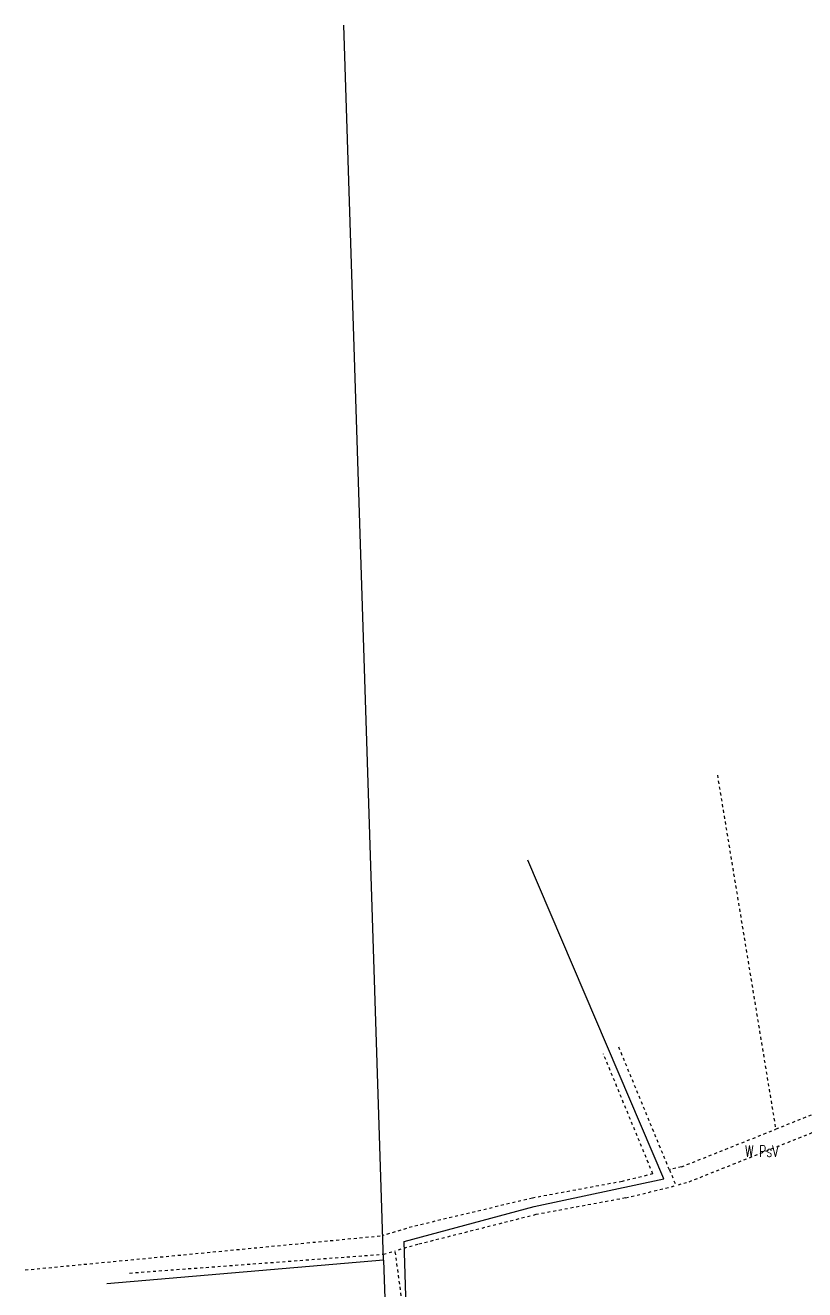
# Model space of a CAD drawing. Header units: metres. Extents: x 7583802 to 7586368, y 5958992 to 5960558.
# Drawn here: x 7585050.7 to 7585235.9, y 5960257.8 to 5960558.1 of the extents above; entities that cross this region are included whole.
import ezdxf
from ezdxf.enums import TextEntityAlignment as Align

# ---------------------------------------------------------------- set-up
doc = ezdxf.new("R2010")
doc.units = ezdxf.units.M
for name, pattern in [('1', [0]), ('2', [3, 2, -1]), ('GUZ', [1.4, 0.7, -0.7])]:
    doc.linetypes.add(name, pattern=pattern)
for name, color, linetype, lineweight in [('DZIALKI-G_L_0', 7, '1', 25), ('KONTURY_L_0', 114, '2', 25), ('KONTURY_NR_T_0', 114, 'CONTINUOUS', 25)]:
    doc.layers.add(name, color=color, linetype=linetype, lineweight=lineweight)
doc.styles.get("Standard").update_dxf_attribs({"font": 'Simplex.SHX', "width": 0.75})

msp = doc.modelspace()

# ---------------------------------------------------------------- linework, layer by layer
at = {"layer": 'DZIALKI-G_L_0', "linetype": '1'}
for p, q in [((7585135.85, 5960264.87), (7585126.39, 5960558.11)), ((7585202.46, 5960284.15), (7585170.15, 5960359.81)), ((7585171.62, 5960277.61), (7585202.46, 5960284.15)), ((7585140.71, 5960269.29), (7585171.62, 5960277.61)), ((7585144.26, 5960159.21), (7585140.71, 5960269.29)), ((7585135.85, 5960264.87), (7585070.09, 5960259.24)), ((7585135.85, 5960264.87), (7585139.28, 5960158.57))]:
    msp.add_line(p, q, dxfattribs=at)
at = {"layer": 'KONTURY_L_0', "linetype": 'GUZ'}
for p, q in [((7585215.14, 5960380.04), (7585229, 5960295.92)), ((7585203.75, 5960286.29), (7585191.73, 5960315.43)), ((7585199.82, 5960285.32), (7585188.05, 5960313.85)), ((7585243.93, 5960301.88), (7585229, 5960295.92)), ((7585245.42, 5960298.16), (7585207.84, 5960283.18)), ((7585206.62, 5960287), (7585229, 5960295.92)), ((7585199.82, 5960285.32), (7585192.49, 5960283.52)), ((7585206.62, 5960287), (7585203.75, 5960286.29)), ((7585203.75, 5960286.29), (7585205.3, 5960282.55)), ((7585192.49, 5960283.52), (7585171.2, 5960279.57)), ((7585193.33, 5960279.6), (7585205.3, 5960282.55)), ((7585207.84, 5960283.18), (7585205.3, 5960282.55)), ((7585171.2, 5960279.57), (7585142.6, 5960272.76)), ((7585193.33, 5960279.6), (7585172.04, 5960275.65)), ((7585172.04, 5960275.65), (7585144.01, 5960268.56)), ((7585050.72, 5960262.51), (7585135.66, 5960270.67)), ((7585142.6, 5960272.76), (7585135.66, 5960270.67)), ((7585144.01, 5960268.56), (7585138.6, 5960267.04)), ((7585075.49, 5960261.78), (7585135.81, 5960266.25)), ((7585135.81, 5960266.25), (7585138.6, 5960267.04)), ((7585140.05, 5960256.39), (7585138.6, 5960267.04))]:
    msp.add_line(p, q, dxfattribs=at)

# ---------------------------------------------------------------- texts
at = {"layer": 'KONTURY_NR_T_0', "width": 0.7}
msp.add_text('W PsV', height=2.75, dxfattribs=at).set_placement((7585221.75, 5960292.09), align=Align.TOP_LEFT)

doc.saveas('drawing.dxf')
